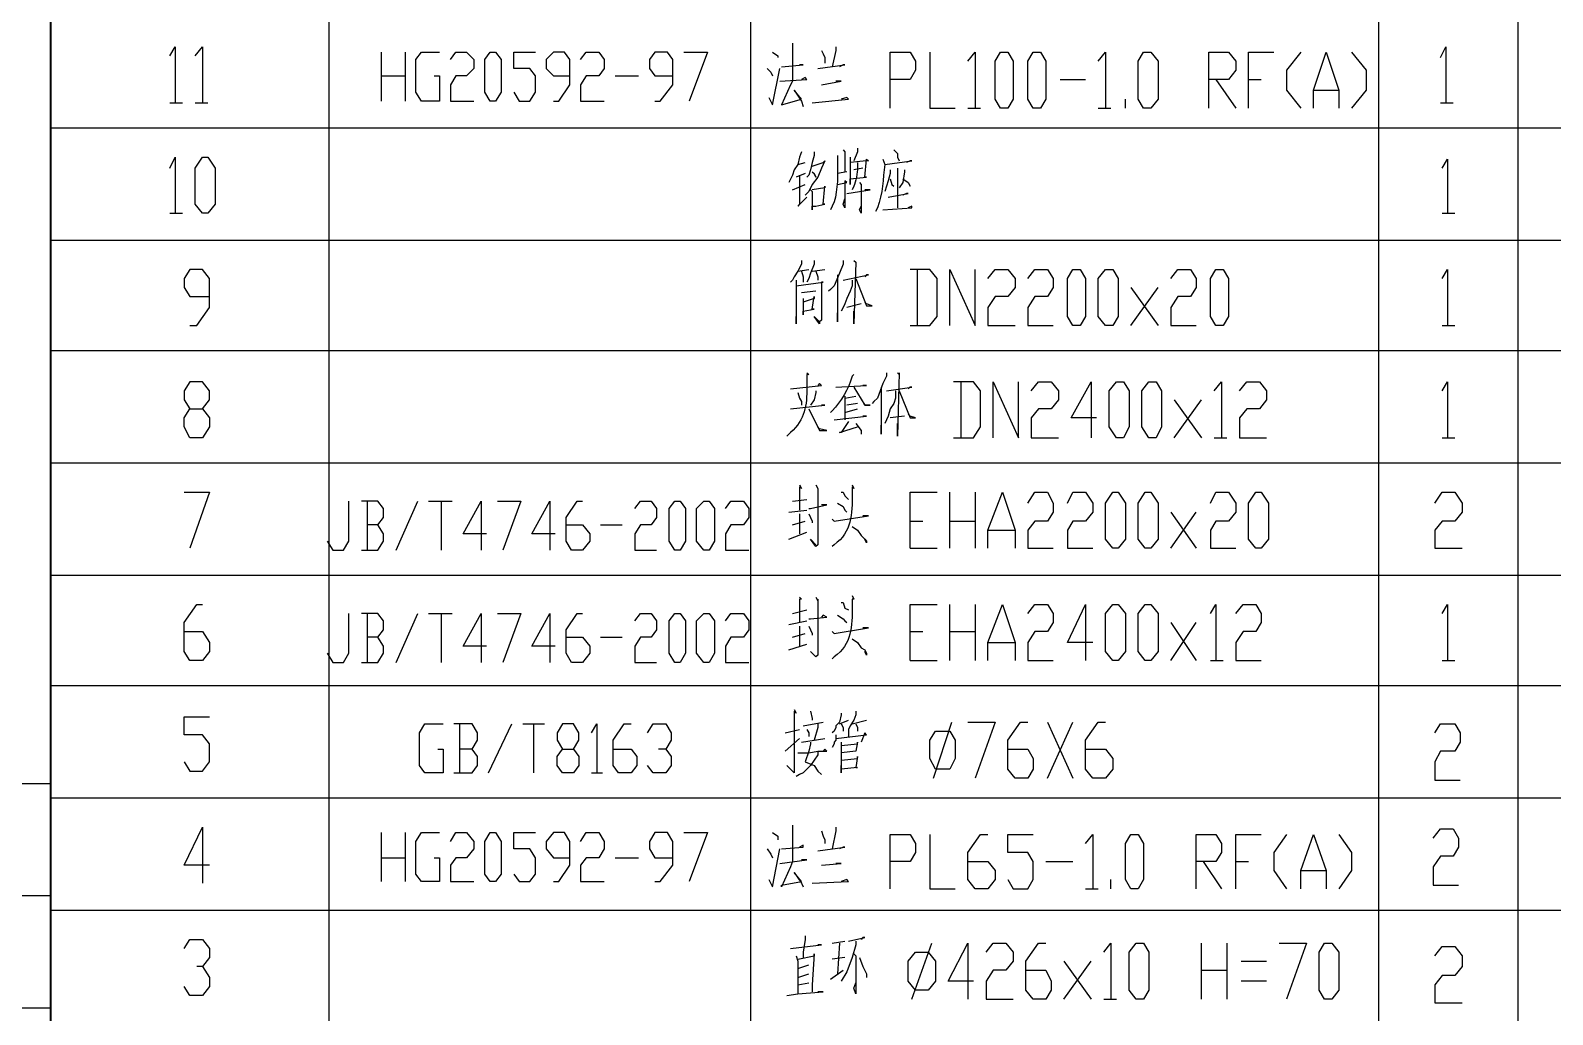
# Model space of a CAD drawing. Header units: millimetres. Extents: x 0 to 822, y 14 to 1153.
# Drawn here: x 567 to 718.4, y 113.8 to 211.6 of the extents above; entities that cross this region are included whole.
import ezdxf

# ---------------------------------------------------------------- set-up
doc = ezdxf.new("R2010")
doc.units = ezdxf.units.MM
doc.layers.add('1', color=7, linetype='Continuous')

msp = doc.modelspace()

# ---------------------------------------------------------------- linework, layer by layer
at = {"layer": '1', "color": 0, "lineweight": 40}
for points in [[(568.98, 212.901732), (568.98, 201.921732)], [(568.98, 201.921732), (568.98, 190.761732)], [(568.98, 190.761732), (568.98, 179.781732)], [(568.98, 179.781732), (568.98, 168.621732)], [(568.98, 168.621732), (568.98, 157.461732)], [(568.98, 157.461732), (568.98, 146.481732)], [(568.98, 146.481732), (568.98, 135.321732)], [(568.98, 135.321732), (568.98, 124.161732)], [(568.98, 124.161732), (568.98, 113.181732)]]:
    msp.add_lwpolyline(points, dxfattribs=at)
at = {"layer": '1', "color": 0, "lineweight": 25}
for points in [[(596.7, 201.921732), (596.7, 212.901732)], [(638.64, 201.921732), (638.64, 212.901732)], [(701.1, 201.921732), (701.1, 212.901732)], [(714.96, 201.921732), (714.96, 212.901732)], [(580.86, 209.121732), (581.4, 210.021732), (581.4, 204.441732)], [(583.38, 209.121732), (584.1, 210.021732), (584.1, 204.441732)], [(601.92, 204.621732), (601.92, 209.481732)], [(604.26, 209.481732), (604.26, 204.621732)], [(607.14, 207.141732), (607.68, 207.141732), (607.68, 204.621732), (605.88, 204.621732), (605.34, 205.521732), (605.34, 208.761732), (605.88, 209.481732), (607.68, 209.481732)], [(608.76, 208.761732), (609.3, 209.481732), (610.38, 209.481732), (611.1, 208.761732), (611.1, 207.861732), (610.38, 207.141732), (609.3, 207.141732), (608.76, 206.241732), (608.76, 204.621732), (611.1, 204.621732)], [(612.72, 204.621732), (612.18, 205.521732), (612.18, 208.761732), (612.72, 209.481732), (613.26, 209.481732), (613.8, 208.761732), (613.8, 205.521732), (613.26, 204.621732), (612.72, 204.621732)], [(615.06, 205.521732), (615.6, 204.621732), (616.68, 204.621732), (617.22, 205.521732), (617.22, 207.141732), (616.68, 207.861732), (615.06, 207.861732), (615.06, 209.481732), (617.22, 209.481732)], [(619.02, 204.621732), (619.56, 204.621732), (620.64, 206.241732), (620.64, 208.761732), (620.1, 209.481732), (619.02, 209.481732), (618.3, 208.761732), (618.3, 207.861732), (619.02, 207.141732), (620.64, 207.141732)], [(621.72, 208.761732), (622.26, 209.481732), (623.52, 209.481732), (624.06, 208.761732), (624.06, 207.861732), (623.52, 207.141732), (622.26, 207.141732), (621.72, 206.241732), (621.72, 204.621732), (624.06, 204.621732)], [(629.1, 204.621732), (629.64, 204.621732), (630.9, 206.241732), (630.9, 208.761732), (630.36, 209.481732), (629.1, 209.481732), (628.56, 208.761732), (628.56, 207.861732), (629.1, 207.141732), (630.9, 207.141732)], [(631.98, 209.481732), (634.32, 209.481732), (632.52, 204.621732)], [(640.8, 209.481732), (641.34, 209.121732), (641.34, 208.941732)], [(642.78, 210.381732), (642.78, 209.841732), (642.78, 206.601732), (642.6, 206.241732), (641.7, 204.261732), (641.7, 204.261732), (643.68, 204.801732), (642.96, 205.701732), (643.68, 204.621732), (643.86, 204.081732)], [(645.66, 209.661732), (645.84, 209.301732), (646.02, 208.941732), (646.02, 208.401732)], [(647.1, 210.021732), (647.1, 209.661732), (646.74, 208.041732)], [(652.5, 203.901732), (652.5, 209.481732), (654.48, 209.481732), (655.02, 208.581732), (655.02, 207.681732), (654.48, 206.781732), (652.5, 206.781732)], [(656.46, 209.481732), (656.46, 203.901732), (658.98, 203.901732)], [(660.24, 208.581732), (660.96, 209.481732), (660.96, 203.901732)], [(663.48, 203.901732), (662.94, 204.801732), (662.94, 208.581732), (663.48, 209.481732), (664.2, 209.481732), (664.74, 208.581732), (664.74, 204.801732), (664.2, 203.901732), (663.48, 203.901732)], [(666.72, 203.901732), (666.18, 204.801732), (666.18, 208.581732), (666.72, 209.481732), (667.44, 209.481732), (667.98, 208.581732), (667.98, 204.801732), (667.44, 203.901732), (666.72, 203.901732)], [(673.2, 208.581732), (673.92, 209.481732), (673.92, 203.901732)], [(677.7, 203.901732), (677.16, 204.801732), (677.16, 208.581732), (677.7, 209.481732), (678.42, 209.481732), (679.14, 208.581732), (679.14, 204.801732), (678.42, 203.901732), (677.7, 203.901732)], [(684.18, 203.901732), (684.18, 209.481732), (686.16, 209.481732), (686.88, 208.581732), (686.88, 207.681732), (686.16, 206.781732), (684.18, 206.781732)], [(688.14, 203.901732), (688.14, 209.481732), (690.66, 209.481732)], [(693.36, 209.481732), (691.92, 207.681732), (691.92, 205.701732), (693.36, 203.901732)], [(694.62, 203.901732), (694.62, 205.701732), (695.88, 209.481732), (697.14, 205.701732), (697.14, 203.901732)], [(698.4, 209.481732), (699.84, 207.681732), (699.84, 205.701732), (698.4, 203.901732)], [(707.22, 208.941732), (707.76, 210.021732), (707.76, 204.441732)], [(640.26, 207.861732), (640.62, 207.501732), (640.8, 207.141732)], [(640.44, 204.981732), (640.8, 204.261732), (641.52, 207.861732)], [(641.7, 208.041732), (643.86, 208.221732), (643.86, 208.221732), (643.5, 208.221732)], [(645.3, 207.861732), (648, 208.221732), (647.82, 208.221732), (647.46, 208.041732)], [(601.92, 207.141732), (604.26, 207.141732)], [(625.14, 207.141732), (627.48, 207.141732)], [(641.52, 206.601732), (644.22, 206.781732), (644.04, 206.961732), (643.68, 206.781732)], [(645.66, 206.241732), (647.64, 206.601732), (647.46, 206.601732), (647.1, 206.601732)], [(669.42, 206.781732), (671.94, 206.781732)], [(684.9, 206.781732), (686.88, 203.901732)], [(688.14, 206.781732), (689.4, 206.781732)], [(580.86, 204.441732), (582.12, 204.441732)], [(583.38, 204.441732), (584.64, 204.441732)], [(644.76, 204.441732), (648.36, 204.801732), (648.18, 204.981732), (647.64, 204.801732)], [(675.9, 203.901732), (675.9, 204.801732)], [(694.62, 205.701732), (697.14, 205.701732)], [(707.22, 204.441732), (708.48, 204.441732)], [(660.24, 203.901732), (661.5, 203.901732)], [(673.2, 203.901732), (674.46, 203.901732)], [(819, 201.921732), (568.98, 201.921732)], [(819, 201.921732), (568.98, 201.921732)], [(596.7, 190.761732), (596.7, 201.921732)], [(638.64, 190.761732), (638.64, 201.921732)], [(701.1, 190.761732), (701.1, 201.921732)], [(714.96, 190.761732), (714.96, 201.921732)], [(649.26, 199.941732), (649.26, 199.581732), (648.9, 198.681732)], [(580.86, 197.961732), (581.4, 199.041732), (581.4, 193.461732)], [(584.1, 193.461732), (583.38, 194.361732), (583.38, 197.961732), (584.1, 199.041732), (584.64, 199.041732), (585.36, 197.961732), (585.36, 194.361732), (584.64, 193.461732), (584.1, 193.461732)], [(643.68, 199.581732), (643.5, 199.041732), (643.32, 198.321732), (642.96, 197.781732), (642.78, 197.241732), (642.42, 196.521732)], [(643.32, 198.321732), (643.32, 198.321732), (644.04, 198.501732)], [(644.76, 198.141732), (645.84, 198.501732), (646.02, 198.681732), (645.66, 197.961732), (645.3, 197.061732), (644.76, 196.341732), (644.4, 195.621732), (644.04, 195.261732)], [(644.94, 199.581732), (644.94, 199.221732), (644.76, 198.501732), (644.58, 197.781732), (644.4, 197.241732), (644.22, 197.061732)], [(647.82, 199.761732), (648, 199.581732), (648, 199.581732), (648, 197.601732)], [(648.54, 199.041732), (648.54, 198.501732), (648.54, 196.341732), (648.54, 196.881732), (650.16, 197.061732), (649.98, 197.061732), (650.16, 198.861732), (650.34, 198.681732), (650.16, 198.681732), (648.54, 198.501732)], [(651.96, 198.321732), (654.66, 198.681732), (654.48, 198.681732), (654.12, 198.501732)], [(652.86, 199.761732), (653.22, 199.401732), (653.22, 199.041732), (653.4, 198.681732)], [(707.4, 197.961732), (707.94, 198.861732), (707.94, 193.461732)], [(644.04, 197.421732), (643.14, 197.061732)], [(643.5, 197.241732), (643.5, 194.361732), (643.32, 194.181732), (644.22, 195.081732)], [(644.76, 197.601732), (644.94, 197.421732), (645.12, 197.061732), (644.94, 197.421732)], [(648.18, 197.601732), (647.28, 197.421732)], [(649.8, 197.961732), (648.9, 197.781732)], [(652.5, 197.781732), (652.5, 197.421732), (652.32, 196.701732), (652.14, 196.161732), (651.96, 195.621732)], [(652.5, 196.881732), (652.68, 196.341732), (652.86, 196.161732)], [(653.22, 197.961732), (653.22, 197.781732), (653.22, 194.001732)], [(653.94, 197.781732), (653.94, 197.601732), (653.76, 196.521732), (653.4, 195.981732)], [(653.76, 196.881732), (654.3, 196.521732), (654.48, 196.161732)], [(642.78, 195.801732), (644.04, 196.341732)], [(644.58, 195.801732), (644.76, 195.621732), (644.76, 193.821732), (644.76, 194.181732), (645.12, 194.181732), (646.02, 194.361732), (645.84, 194.361732), (646.02, 196.161732), (646.02, 195.981732), (644.76, 195.801732)], [(647.28, 196.341732), (648.18, 196.521732), (648, 196.701732), (648, 194.001732), (647.82, 194.361732), (648, 194.901732)], [(648.18, 195.441732), (650.52, 195.801732), (650.34, 195.801732), (649.98, 195.801732)], [(649.44, 196.521732), (649.62, 196.341732), (649.62, 193.461732), (649.44, 193.821732), (649.62, 194.181732)], [(652.32, 195.081732), (654.3, 195.441732), (654.12, 195.441732), (653.76, 195.261732)], [(651.78, 193.821732), (654.66, 194.001732), (654.66, 194.181732), (654.3, 194.001732)], [(580.86, 193.461732), (582.12, 193.461732)], [(707.4, 193.461732), (708.66, 193.461732)], [(819, 190.761732), (568.98, 190.761732)], [(819, 190.761732), (568.98, 190.761732)], [(596.7, 179.781732), (596.7, 190.761732)], [(638.64, 179.781732), (638.64, 190.761732)], [(701.1, 179.781732), (701.1, 190.761732)], [(714.96, 179.781732), (714.96, 190.761732)], [(582.84, 182.301732), (583.56, 182.301732), (584.82, 184.101732), (584.82, 186.981732), (584.1, 187.881732), (582.84, 187.881732), (582.3, 186.981732), (582.3, 186.081732), (582.84, 185.181732), (584.82, 185.181732)], [(643.68, 188.781732), (643.68, 188.421732), (643.32, 187.701732), (642.96, 187.161732), (642.78, 186.801732), (642.6, 186.621732)], [(643.32, 187.701732), (644.4, 187.881732)], [(644.94, 188.781732), (644.94, 188.421732), (644.58, 187.521732), (644.4, 186.981732), (644.22, 186.621732)], [(644.76, 187.701732), (646.02, 187.881732)], [(647.82, 188.781732), (647.82, 188.421732), (647.46, 187.521732), (646.92, 186.261732), (646.56, 185.901732), (646.38, 185.721732)], [(648.9, 188.781732), (649.08, 188.601732), (649.08, 188.601732), (648.9, 182.481732), (648.9, 183.021732), (648.9, 183.741732)], [(654.48, 182.301732), (656.46, 182.301732), (657.18, 183.201732), (657.18, 186.981732), (656.46, 187.881732), (654.48, 187.881732)], [(655.2, 187.881732), (655.2, 182.301732)], [(658.44, 182.301732), (658.44, 187.881732), (660.96, 182.301732), (660.96, 187.881732)], [(662.22, 186.981732), (662.94, 187.881732), (664.2, 187.881732), (664.92, 186.981732), (664.92, 186.081732), (664.2, 185.181732), (662.94, 185.181732), (662.22, 184.101732), (662.22, 182.301732), (664.92, 182.301732)], [(666.18, 186.981732), (666.9, 187.881732), (668.16, 187.881732), (668.7, 186.981732), (668.7, 186.081732), (668.16, 185.181732), (666.9, 185.181732), (666.18, 184.101732), (666.18, 182.301732), (668.7, 182.301732)], [(670.68, 182.301732), (670.14, 183.201732), (670.14, 186.981732), (670.68, 187.881732), (671.4, 187.881732), (671.94, 186.981732), (671.94, 183.201732), (671.4, 182.301732), (670.68, 182.301732)], [(673.92, 182.301732), (673.2, 183.201732), (673.2, 186.981732), (673.92, 187.881732), (674.64, 187.881732), (675.18, 186.981732), (675.18, 183.201732), (674.64, 182.301732), (673.92, 182.301732)], [(680.4, 186.981732), (681.12, 187.881732), (682.38, 187.881732), (682.92, 186.981732), (682.92, 186.081732), (682.38, 185.181732), (681.12, 185.181732), (680.4, 184.101732), (680.4, 182.301732), (682.92, 182.301732)], [(684.9, 182.301732), (684.36, 183.201732), (684.36, 186.981732), (684.9, 187.881732), (685.62, 187.881732), (686.16, 186.981732), (686.16, 183.201732), (685.62, 182.301732), (684.9, 182.301732)], [(707.4, 186.981732), (707.94, 187.881732), (707.94, 182.301732)], [(643.14, 186.801732), (643.14, 186.261732), (643.14, 182.481732), (643.14, 182.841732), (643.14, 183.201732)], [(643.14, 186.261732), (645.84, 186.621732), (645.66, 186.621732), (645.66, 183.381732), (645.66, 182.841732), (645.48, 182.661732), (645.48, 182.481732), (644.94, 183.201732), (645.48, 182.661732)], [(643.68, 187.701732), (643.86, 187.161732), (643.86, 186.621732)], [(645.12, 187.701732), (645.3, 187.161732), (645.3, 186.801732)], [(647.28, 187.341732), (647.28, 182.661732), (647.28, 183.021732), (647.28, 183.561732)], [(648.72, 186.801732), (648.72, 186.261732), (648.54, 185.721732), (648.18, 185.001732), (648, 184.461732), (647.82, 184.101732), (647.64, 183.741732)], [(647.82, 186.801732), (650.34, 187.341732), (650.16, 187.341732), (649.98, 187.161732)], [(649.08, 186.981732), (650.16, 184.281732), (650.7, 184.281732), (650.7, 184.281732), (650.16, 184.461732), (649.98, 184.641732)], [(645.12, 185.721732), (643.68, 185.541732)], [(643.86, 185.001732), (643.86, 183.381732), (643.86, 183.741732), (644.94, 183.921732), (644.76, 183.921732), (644.94, 185.181732), (644.94, 185.001732), (643.86, 184.641732)], [(676.44, 182.301732), (679.14, 186.081732)], [(676.44, 186.081732), (679.14, 182.301732)], [(649.62, 184.461732), (648.18, 184.101732)], [(707.4, 182.301732), (708.66, 182.301732)], [(819, 179.781732), (568.98, 179.781732)], [(819, 179.781732), (568.98, 179.781732)], [(596.7, 168.621732), (596.7, 179.781732)], [(638.64, 168.621732), (638.64, 179.781732)], [(701.1, 168.621732), (701.1, 179.781732)], [(714.96, 168.621732), (714.96, 179.781732)], [(652.14, 177.621732), (652.14, 177.261732), (651.78, 176.541732), (651.24, 175.101732), (650.88, 174.741732), (650.7, 174.561732)], [(653.22, 177.621732), (653.4, 177.441732), (653.4, 177.621732), (653.22, 171.321732), (653.22, 171.861732), (653.22, 172.581732)], [(582.84, 171.141732), (582.3, 172.221732), (582.3, 173.121732), (582.84, 174.021732), (584.1, 174.021732), (584.82, 174.921732), (584.82, 175.821732), (584.1, 176.721732), (582.84, 176.721732), (582.3, 175.821732), (582.3, 174.921732), (582.84, 174.021732)], [(642.6, 176.001732), (645.66, 176.361732), (645.48, 176.541732), (645.3, 176.361732)], [(643.32, 175.641732), (643.5, 175.101732), (643.68, 174.741732), (643.68, 174.381732)], [(645.12, 175.821732), (645.12, 175.641732), (644.94, 174.921732), (644.58, 174.381732)], [(647.1, 176.181732), (650.16, 176.361732), (650.16, 176.361732), (649.8, 176.361732)], [(648.9, 176.181732), (649.98, 174.381732), (650.52, 174.381732), (649.98, 174.381732), (649.8, 174.741732)], [(651.6, 176.181732), (651.6, 171.501732), (651.6, 171.861732), (651.6, 172.401732)], [(653.04, 175.821732), (653.04, 175.101732), (652.86, 174.561732), (652.5, 174.021732), (652.32, 173.301732), (652.14, 172.941732), (651.96, 172.581732)], [(652.14, 175.821732), (654.66, 176.181732), (654.48, 176.181732), (654.3, 176.001732)], [(653.4, 175.821732), (654.48, 173.121732), (655.02, 173.121732), (655.02, 173.121732), (654.48, 173.301732), (654.3, 173.481732)], [(658.8, 171.141732), (660.78, 171.141732), (661.5, 172.221732), (661.5, 175.821732), (660.78, 176.721732), (658.8, 176.721732)], [(659.52, 176.721732), (659.52, 171.141732)], [(662.76, 171.141732), (662.76, 176.721732), (665.28, 171.141732), (665.28, 176.721732)], [(666.54, 175.821732), (667.26, 176.721732), (668.52, 176.721732), (669.24, 175.821732), (669.24, 174.921732), (668.52, 174.021732), (667.26, 174.021732), (666.54, 173.121732), (666.54, 171.141732), (669.24, 171.141732)], [(673.02, 173.121732), (670.5, 173.121732), (672.48, 176.721732), (672.48, 171.141732)], [(675, 171.141732), (674.28, 172.221732), (674.28, 175.821732), (675, 176.721732), (675.72, 176.721732), (676.26, 175.821732), (676.26, 172.221732), (675.72, 171.141732), (675, 171.141732)], [(678.24, 171.141732), (677.52, 172.221732), (677.52, 175.821732), (678.24, 176.721732), (678.96, 176.721732), (679.5, 175.821732), (679.5, 172.221732), (678.96, 171.141732), (678.24, 171.141732)], [(684.72, 175.821732), (685.44, 176.721732), (685.44, 171.141732)], [(687.24, 175.821732), (687.96, 176.721732), (689.22, 176.721732), (689.94, 175.821732), (689.94, 174.921732), (689.22, 174.021732), (687.96, 174.021732), (687.24, 173.121732), (687.24, 171.141732), (689.94, 171.141732)], [(707.4, 175.821732), (707.94, 176.721732), (707.94, 171.141732)], [(642.6, 174.021732), (646.02, 174.381732), (645.84, 174.381732), (645.66, 174.381732)], [(648, 175.281732), (648, 172.941732)], [(648, 175.101732), (649.08, 175.281732)], [(649.26, 174.561732), (648.18, 174.381732)], [(680.76, 171.141732), (683.46, 174.921732)], [(680.76, 174.921732), (683.46, 171.141732)], [(584.1, 174.021732), (584.82, 173.121732), (584.82, 172.221732), (584.1, 171.141732), (582.84, 171.141732)], [(644.4, 174.021732), (645.48, 171.861732), (646.2, 171.861732), (645.48, 172.041732), (645.3, 172.221732)], [(646.92, 172.941732), (650.16, 173.301732), (649.98, 173.301732), (649.8, 173.301732)], [(648.36, 172.761732), (647.64, 171.681732), (647.46, 171.681732), (649.26, 172.221732)], [(648, 173.661732), (649.26, 174.021732)], [(649.08, 172.581732), (649.62, 171.861732), (649.62, 171.681732), (649.62, 171.501732)], [(653.94, 173.301732), (652.5, 173.121732)], [(684.72, 171.141732), (685.98, 171.141732)], [(707.4, 171.141732), (708.66, 171.141732)], [(819, 168.621732), (568.98, 168.621732)], [(819, 168.621732), (568.98, 168.621732)], [(596.7, 157.461732), (596.7, 168.621732)], [(638.64, 157.461732), (638.64, 168.621732)], [(701.1, 157.461732), (701.1, 168.621732)], [(714.96, 157.461732), (714.96, 168.621732)], [(582.3, 165.741732), (584.82, 165.741732), (582.84, 160.161732)], [(642.78, 164.841732), (644.22, 165.021732)], [(643.5, 166.461732), (643.68, 166.101732), (643.5, 166.281732), (643.5, 163.941732)], [(645.12, 166.461732), (645.3, 166.101732), (645.3, 166.101732), (645.3, 160.881732), (645.3, 160.521732), (645.12, 160.341732), (644.58, 161.061732), (645.12, 160.521732)], [(647.64, 165.741732), (647.82, 165.741732), (648, 165.381732), (648.36, 165.021732)], [(654.48, 160.161732), (654.48, 165.741732), (657.18, 165.741732)], [(658.44, 160.161732), (658.44, 165.741732)], [(660.96, 165.741732), (660.96, 160.161732)], [(662.22, 160.161732), (662.22, 161.961732), (663.66, 165.741732), (664.92, 161.961732), (664.92, 160.161732)], [(666.18, 164.661732), (666.9, 165.741732), (668.16, 165.741732), (668.7, 164.661732), (668.7, 163.761732), (668.16, 162.861732), (666.9, 162.861732), (666.18, 161.961732), (666.18, 160.161732), (668.7, 160.161732)], [(670.14, 164.661732), (670.68, 165.741732), (671.94, 165.741732), (672.66, 164.661732), (672.66, 163.761732), (671.94, 162.861732), (670.68, 162.861732), (670.14, 161.961732), (670.14, 160.161732), (672.66, 160.161732)], [(674.64, 160.161732), (673.92, 161.061732), (673.92, 164.661732), (674.64, 165.741732), (675.18, 165.741732), (675.9, 164.661732), (675.9, 161.061732), (675.18, 160.161732), (674.64, 160.161732)], [(677.88, 160.161732), (677.16, 161.061732), (677.16, 164.661732), (677.88, 165.741732), (678.42, 165.741732), (679.14, 164.661732), (679.14, 161.061732), (678.42, 160.161732), (677.88, 160.161732)], [(684.36, 164.661732), (684.9, 165.741732), (686.16, 165.741732), (686.88, 164.661732), (686.88, 163.761732), (686.16, 162.861732), (684.9, 162.861732), (684.36, 161.961732), (684.36, 160.161732), (686.88, 160.161732)], [(688.86, 160.161732), (688.14, 161.061732), (688.14, 164.661732), (688.86, 165.741732), (689.4, 165.741732), (690.12, 164.661732), (690.12, 161.061732), (689.4, 160.161732), (688.86, 160.161732)], [(706.68, 164.661732), (707.4, 165.741732), (708.66, 165.741732), (709.38, 164.661732), (709.38, 163.761732), (708.66, 162.861732), (707.4, 162.861732), (706.68, 161.961732), (706.68, 160.161732), (709.38, 160.161732)], [(596.52, 160.881732), (597.06, 159.981732), (598.14, 159.981732), (598.68, 160.881732), (598.68, 164.841732)], [(601.56, 162.501732), (602.1, 163.221732), (602.1, 164.121732), (601.56, 164.841732), (599.94, 164.841732)], [(600.48, 164.841732), (600.48, 159.981732)], [(603.36, 159.981732), (605.52, 164.841732)], [(606.6, 164.841732), (608.94, 164.841732)], [(607.86, 164.841732), (607.86, 159.981732)], [(612.36, 161.601732), (610.02, 161.601732), (611.82, 164.841732), (611.82, 159.981732)], [(613.44, 164.841732), (615.78, 164.841732), (613.98, 159.981732)], [(619.2, 161.601732), (616.86, 161.601732), (618.66, 164.841732), (618.66, 159.981732)], [(620.28, 162.501732), (621.9, 162.501732), (622.62, 161.601732), (622.62, 160.881732), (621.9, 159.981732), (620.82, 159.981732), (620.28, 160.881732), (620.28, 163.221732), (621.36, 164.841732), (621.9, 164.841732)], [(627.12, 164.121732), (627.66, 164.841732), (628.74, 164.841732), (629.28, 164.121732), (629.28, 163.221732), (628.74, 162.501732), (627.66, 162.501732), (627.12, 161.601732), (627.12, 159.981732), (629.28, 159.981732)], [(631.08, 159.981732), (630.54, 160.881732), (630.54, 164.121732), (631.08, 164.841732), (631.62, 164.841732), (632.16, 164.121732), (632.16, 160.881732), (631.62, 159.981732), (631.08, 159.981732)], [(633.96, 159.981732), (633.24, 160.881732), (633.24, 164.121732), (633.96, 164.841732), (634.5, 164.841732), (635.04, 164.121732), (635.04, 160.881732), (634.5, 159.981732), (633.96, 159.981732)], [(636.12, 164.121732), (636.66, 164.841732), (637.92, 164.841732), (638.46, 164.121732), (638.46, 163.221732), (637.92, 162.501732), (636.66, 162.501732), (636.12, 161.601732), (636.12, 159.981732), (638.46, 159.981732)], [(642.42, 163.761732), (644.22, 163.941732)], [(643.5, 163.581732), (643.5, 163.401732), (643.5, 161.601732)], [(644.4, 164.121732), (644.58, 164.121732), (646.2, 164.481732), (645.84, 164.481732), (645.66, 164.481732)], [(644.4, 163.581732), (644.76, 162.861732), (644.76, 162.681732)], [(647.28, 164.661732), (647.82, 164.301732), (648, 163.941732), (648.18, 163.761732)], [(680.4, 160.161732), (682.92, 163.761732)], [(680.4, 163.761732), (682.92, 160.161732)], [(599.94, 159.981732), (601.56, 159.981732), (602.1, 160.881732), (602.1, 161.601732), (601.56, 162.501732), (600.48, 162.501732)], [(623.7, 162.501732), (625.86, 162.501732)], [(642.78, 162.501732), (644.04, 162.861732)], [(646.74, 163.041732), (646.92, 162.861732), (646.92, 162.861732), (650.34, 163.401732), (650.16, 163.401732), (649.8, 163.401732)], [(648.72, 162.321732), (649.26, 161.961732), (649.62, 161.421732), (649.98, 161.061732), (650.16, 160.881732), (650.16, 160.701732), (649.98, 161.061732)], [(654.48, 162.861732), (655.74, 162.861732)], [(658.44, 162.861732), (660.96, 162.861732)], [(642.42, 161.061732), (644.22, 161.781732)], [(662.22, 161.961732), (664.92, 161.961732)], [(654.48, 160.161732), (657.18, 160.161732)], [(819, 157.461732), (568.98, 157.461732)], [(819, 157.461732), (568.98, 157.461732)], [(596.7, 146.481732), (596.7, 157.461732)], [(638.64, 146.481732), (638.64, 157.461732)], [(701.1, 146.481732), (701.1, 157.461732)], [(714.96, 146.481732), (714.96, 157.461732)], [(582.3, 151.881732), (584.1, 151.881732), (584.82, 150.801732), (584.82, 149.901732), (584.1, 149.001732), (582.84, 149.001732), (582.3, 149.901732), (582.3, 152.781732), (583.56, 154.581732), (584.1, 154.581732)], [(643.5, 155.301732), (643.68, 155.121732), (643.5, 155.121732), (643.5, 152.781732)], [(645.12, 155.301732), (645.3, 154.941732), (645.3, 155.121732), (645.3, 149.721732), (645.3, 149.541732), (645.12, 149.361732), (644.58, 149.901732), (645.12, 149.361732)], [(647.64, 154.761732), (647.82, 154.761732), (648, 154.221732), (648.36, 154.041732)], [(654.48, 149.001732), (654.48, 154.581732), (657.18, 154.581732)], [(658.44, 149.001732), (658.44, 154.581732)], [(660.96, 154.581732), (660.96, 149.001732)], [(662.22, 149.001732), (662.22, 150.801732), (663.66, 154.581732), (664.92, 150.801732), (664.92, 149.001732)], [(666.18, 153.681732), (666.9, 154.581732), (668.16, 154.581732), (668.7, 153.681732), (668.7, 152.781732), (668.16, 151.881732), (666.9, 151.881732), (666.18, 150.801732), (666.18, 149.001732), (668.7, 149.001732)], [(672.66, 150.801732), (670.14, 150.801732), (671.94, 154.581732), (671.94, 149.001732)], [(674.64, 149.001732), (673.92, 149.901732), (673.92, 153.681732), (674.64, 154.581732), (675.18, 154.581732), (675.9, 153.681732), (675.9, 149.901732), (675.18, 149.001732), (674.64, 149.001732)], [(677.88, 149.001732), (677.16, 149.901732), (677.16, 153.681732), (677.88, 154.581732), (678.42, 154.581732), (679.14, 153.681732), (679.14, 149.901732), (678.42, 149.001732), (677.88, 149.001732)], [(684.36, 153.681732), (684.9, 154.581732), (684.9, 149.001732)], [(686.88, 153.681732), (687.6, 154.581732), (688.86, 154.581732), (689.4, 153.681732), (689.4, 152.781732), (688.86, 151.881732), (687.6, 151.881732), (686.88, 150.801732), (686.88, 149.001732), (689.4, 149.001732)], [(707.4, 153.681732), (707.94, 154.581732), (707.94, 149.001732)], [(596.52, 149.721732), (597.06, 148.821732), (598.14, 148.821732), (598.68, 149.721732), (598.68, 153.681732)], [(601.56, 151.341732), (602.1, 152.061732), (602.1, 152.961732), (601.56, 153.681732), (599.94, 153.681732)], [(600.48, 153.681732), (600.48, 148.821732)], [(603.36, 148.821732), (605.52, 153.681732)], [(606.6, 153.681732), (608.94, 153.681732)], [(607.86, 153.681732), (607.86, 148.821732)], [(612.36, 150.441732), (610.02, 150.441732), (611.82, 153.681732), (611.82, 148.821732)], [(613.44, 153.681732), (615.78, 153.681732), (613.98, 148.821732)], [(619.2, 150.441732), (616.86, 150.441732), (618.66, 153.681732), (618.66, 148.821732)], [(620.28, 151.341732), (621.9, 151.341732), (622.62, 150.441732), (622.62, 149.721732), (621.9, 148.821732), (620.82, 148.821732), (620.28, 149.721732), (620.28, 152.061732), (621.36, 153.681732), (621.9, 153.681732)], [(627.12, 152.961732), (627.66, 153.681732), (628.74, 153.681732), (629.28, 152.961732), (629.28, 152.061732), (628.74, 151.341732), (627.66, 151.341732), (627.12, 150.441732), (627.12, 148.821732), (629.28, 148.821732)], [(631.08, 148.821732), (630.54, 149.721732), (630.54, 152.961732), (631.08, 153.681732), (631.62, 153.681732), (632.16, 152.961732), (632.16, 149.721732), (631.62, 148.821732), (631.08, 148.821732)], [(633.96, 148.821732), (633.24, 149.721732), (633.24, 152.961732), (633.96, 153.681732), (634.5, 153.681732), (635.04, 152.961732), (635.04, 149.721732), (634.5, 148.821732), (633.96, 148.821732)], [(636.12, 152.961732), (636.66, 153.681732), (637.92, 153.681732), (638.46, 152.961732), (638.46, 152.061732), (637.92, 151.341732), (636.66, 151.341732), (636.12, 150.441732), (636.12, 148.821732), (638.46, 148.821732)], [(642.42, 152.601732), (644.22, 152.961732)], [(642.78, 153.681732), (644.22, 154.041732)], [(644.4, 153.141732), (644.58, 153.141732), (646.2, 153.321732), (645.84, 153.501732), (645.66, 153.321732)], [(647.28, 153.501732), (647.82, 153.141732), (648, 152.961732), (648.18, 152.781732)], [(642.78, 151.341732), (644.04, 151.701732)], [(643.5, 152.421732), (643.5, 152.241732), (643.5, 150.441732)], [(644.4, 152.421732), (644.76, 151.701732), (644.76, 151.521732)], [(646.74, 151.881732), (646.92, 151.701732), (646.92, 151.701732), (650.34, 152.241732), (650.16, 152.241732), (649.8, 152.241732)], [(654.48, 151.881732), (655.74, 151.881732)], [(658.44, 151.881732), (660.96, 151.881732)], [(680.4, 149.001732), (682.92, 152.781732)], [(680.4, 152.781732), (682.92, 149.001732)], [(599.94, 148.821732), (601.56, 148.821732), (602.1, 149.721732), (602.1, 150.441732), (601.56, 151.341732), (600.48, 151.341732)], [(623.7, 151.341732), (625.86, 151.341732)], [(642.42, 150.081732), (644.22, 150.621732)], [(648.72, 151.161732), (649.26, 150.801732), (649.62, 150.261732), (649.98, 150.081732), (650.16, 149.721732), (650.16, 149.541732), (649.98, 149.901732)], [(662.22, 150.801732), (664.92, 150.801732)], [(654.48, 149.001732), (657.18, 149.001732)], [(684.36, 149.001732), (685.62, 149.001732)], [(707.4, 149.001732), (708.66, 149.001732)], [(819, 146.481732), (568.98, 146.481732)], [(819, 146.481732), (568.98, 146.481732)], [(596.7, 135.321732), (596.7, 146.481732)], [(638.64, 135.321732), (638.64, 146.481732)], [(701.1, 135.321732), (701.1, 146.481732)], [(714.96, 135.321732), (714.96, 146.481732)], [(642.96, 144.141732), (643.14, 143.781732), (642.96, 143.961732), (642.96, 139.641732), (642.96, 137.841732), (642.96, 137.841732), (642.24, 138.561732), (642.96, 137.841732)], [(644.58, 143.961732), (644.76, 143.241732), (644.76, 143.061732)], [(649.08, 143.961732), (649.08, 143.601732), (648.9, 143.061732), (648.54, 142.521732), (648.36, 142.161732)], [(582.3, 138.921732), (582.84, 138.021732), (584.1, 138.021732), (584.82, 138.921732), (584.82, 140.721732), (584.1, 141.621732), (582.3, 141.621732), (582.3, 143.421732), (584.82, 143.421732)], [(607.5, 140.181732), (608.04, 140.181732), (608.04, 137.841732), (606.24, 137.841732), (605.7, 138.561732), (605.7, 141.801732), (606.24, 142.701732), (608.04, 142.701732)], [(610.92, 140.181732), (611.46, 141.081732), (611.46, 141.801732), (610.92, 142.701732), (609.12, 142.701732)], [(609.66, 142.701732), (609.66, 137.841732)], [(612.54, 137.841732), (614.88, 142.701732)], [(615.96, 142.701732), (618.12, 142.701732)], [(617.04, 142.701732), (617.04, 137.841732)], [(619.92, 137.841732), (619.38, 138.561732), (619.38, 139.461732), (619.92, 140.181732), (621, 140.181732), (621.54, 141.081732), (621.54, 141.801732), (621, 142.701732), (619.92, 142.701732), (619.38, 141.801732), (619.38, 141.081732), (619.92, 140.181732)], [(622.8, 141.801732), (623.34, 142.701732), (623.34, 137.841732)], [(624.96, 140.181732), (626.76, 140.181732), (627.3, 139.461732), (627.3, 138.561732), (626.76, 137.841732), (625.5, 137.841732), (624.96, 138.561732), (624.96, 141.081732), (626.04, 142.701732), (626.76, 142.701732)], [(628.38, 141.801732), (628.92, 142.701732), (630.18, 142.701732), (630.72, 141.801732), (630.72, 141.081732), (630.18, 140.181732), (629.46, 140.181732)], [(643.86, 142.521732), (645.84, 142.881732)], [(645.3, 142.701732), (645.3, 142.341732), (644.94, 141.081732)], [(647.64, 143.781732), (647.64, 143.601732), (647.46, 142.881732), (647.1, 142.521732), (647.1, 142.341732), (646.92, 141.981732), (646.74, 141.801732)], [(647.46, 142.701732), (648.36, 143.061732)], [(647.64, 142.701732), (647.82, 142.341732), (647.82, 141.981732)], [(648.72, 142.701732), (650.16, 143.061732)], [(649.08, 142.701732), (649.26, 142.341732), (649.26, 141.981732)], [(656.82, 137.301732), (658.62, 142.881732)], [(660.24, 142.881732), (662.94, 142.881732), (660.96, 137.301732)], [(664.2, 140.181732), (666.18, 140.181732), (666.72, 139.281732), (666.72, 138.201732), (666.18, 137.301732), (664.92, 137.301732), (664.2, 138.201732), (664.2, 141.081732), (665.46, 142.881732), (666.18, 142.881732)], [(668.16, 137.301732), (670.68, 142.881732)], [(668.16, 142.881732), (670.68, 137.301732)], [(671.94, 140.181732), (673.92, 140.181732), (674.64, 139.281732), (674.64, 138.201732), (673.92, 137.301732), (672.66, 137.301732), (671.94, 138.201732), (671.94, 141.081732), (673.2, 142.881732), (673.92, 142.881732)], [(706.68, 141.801732), (707.22, 142.701732), (708.66, 142.701732), (709.2, 141.801732), (709.2, 140.901732), (708.66, 140.001732), (707.22, 140.001732), (706.68, 138.921732), (706.68, 137.121732), (709.2, 137.121732)], [(642.06, 141.801732), (643.5, 142.161732)], [(642.06, 140.001732), (643.5, 141.261732)], [(643.68, 140.901732), (646.02, 141.261732)], [(644.58, 140.901732), (644.58, 140.721732), (644.4, 140.001732), (644.04, 138.921732), (644.94, 138.561732), (645.3, 138.021732), (645.66, 137.661732)], [(644.22, 142.161732), (644.4, 141.801732), (644.4, 141.441732)], [(647.1, 141.621732), (647.1, 141.081732), (646.92, 140.901732), (646.92, 140.721732), (646.74, 140.361732)], [(647.1, 141.261732), (650.16, 141.621732), (649.98, 141.801732), (649.62, 140.901732)], [(647.64, 140.901732), (647.64, 140.721732), (647.64, 139.461732), (647.64, 137.841732), (647.64, 138.021732), (647.64, 138.561732)], [(647.64, 140.541732), (649.26, 140.721732), (649.26, 140.901732), (649.08, 140.001732), (649.08, 140.001732), (647.64, 139.821732)], [(648.36, 142.161732), (648.36, 141.801732), (648.36, 141.441732)], [(657, 138.201732), (656.46, 139.281732), (656.46, 141.081732), (657, 141.981732), (658.44, 141.981732), (658.98, 141.081732), (658.98, 139.281732), (658.44, 138.201732), (657, 138.201732)], [(609.12, 137.841732), (610.92, 137.841732), (611.46, 138.561732), (611.46, 139.461732), (610.92, 140.181732), (609.66, 140.181732)], [(621, 140.181732), (621.54, 139.461732), (621.54, 138.561732), (621, 137.841732), (619.92, 137.841732)], [(630.18, 140.181732), (630.72, 139.461732), (630.72, 138.561732), (630.18, 137.841732), (628.92, 137.841732), (628.38, 138.561732)], [(645.3, 140.001732), (645.3, 139.641732), (644.94, 139.101732), (644.58, 138.561732), (644.22, 138.201732), (643.86, 137.841732), (643.5, 137.661732), (643.14, 137.481732)], [(643.32, 139.821732), (644.4, 139.821732), (645.3, 140.001732), (646.2, 140.001732), (646.02, 140.181732), (645.84, 140.001732)], [(647.64, 139.101732), (649.26, 139.281732), (649.26, 139.461732), (649.08, 138.381732), (649.26, 138.381732), (647.64, 138.201732)], [(622.8, 137.841732), (623.88, 137.841732)], [(568.98, 136.761732), (318.96, 136.761732)], [(819, 135.321732), (568.98, 135.321732)], [(819, 135.321732), (568.98, 135.321732)], [(596.7, 124.161732), (596.7, 135.321732)], [(638.64, 124.161732), (638.64, 135.321732)], [(701.1, 124.161732), (701.1, 135.321732)], [(714.96, 124.161732), (714.96, 135.321732)], [(584.82, 128.661732), (582.3, 128.661732), (584.1, 132.441732), (584.1, 126.861732)], [(601.92, 127.041732), (601.92, 131.901732)], [(604.26, 131.901732), (604.26, 127.041732)], [(607.14, 129.381732), (607.68, 129.381732), (607.68, 127.041732), (605.88, 127.041732), (605.34, 127.761732), (605.34, 131.001732), (605.88, 131.901732), (607.68, 131.901732)], [(608.76, 131.001732), (609.3, 131.901732), (610.38, 131.901732), (611.1, 131.001732), (611.1, 130.281732), (610.38, 129.381732), (609.3, 129.381732), (608.76, 128.661732), (608.76, 127.041732), (611.1, 127.041732)], [(612.72, 127.041732), (612.18, 127.761732), (612.18, 131.001732), (612.72, 131.901732), (613.26, 131.901732), (613.8, 131.001732), (613.8, 127.761732), (613.26, 127.041732), (612.72, 127.041732)], [(615.06, 127.761732), (615.6, 127.041732), (616.68, 127.041732), (617.22, 127.761732), (617.22, 129.381732), (616.68, 130.281732), (615.06, 130.281732), (615.06, 131.901732), (617.22, 131.901732)], [(619.02, 127.041732), (619.56, 127.041732), (620.64, 128.661732), (620.64, 131.001732), (620.1, 131.901732), (619.02, 131.901732), (618.3, 131.001732), (618.3, 130.281732), (619.02, 129.381732), (620.64, 129.381732)], [(621.72, 131.001732), (622.26, 131.901732), (623.52, 131.901732), (624.06, 131.001732), (624.06, 130.281732), (623.52, 129.381732), (622.26, 129.381732), (621.72, 128.661732), (621.72, 127.041732), (624.06, 127.041732)], [(629.1, 127.041732), (629.64, 127.041732), (630.9, 128.661732), (630.9, 131.001732), (630.36, 131.901732), (629.1, 131.901732), (628.56, 131.001732), (628.56, 130.281732), (629.1, 129.381732), (630.9, 129.381732)], [(631.98, 131.901732), (634.32, 131.901732), (632.52, 127.041732)], [(640.8, 131.901732), (641.34, 131.541732), (641.34, 131.181732)], [(642.78, 132.621732), (642.78, 132.081732), (642.78, 129.021732), (642.6, 128.481732), (641.7, 126.501732), (641.7, 126.681732), (643.68, 127.041732), (642.96, 127.941732), (643.68, 126.861732), (643.86, 126.501732)], [(645.66, 132.081732), (645.84, 131.541732), (646.02, 131.181732), (646.02, 130.821732)], [(647.1, 132.441732), (647.1, 132.081732), (646.74, 130.281732)], [(652.5, 126.321732), (652.5, 131.721732), (654.48, 131.721732), (655.02, 130.821732), (655.02, 129.921732), (654.48, 129.021732), (652.5, 129.021732)], [(656.46, 131.721732), (656.46, 126.321732), (658.98, 126.321732)], [(660.24, 129.021732), (662.22, 129.021732), (662.94, 128.121732), (662.94, 127.221732), (662.22, 126.321732), (660.96, 126.321732), (660.24, 127.221732), (660.24, 129.921732), (661.5, 131.721732), (662.22, 131.721732)], [(664.2, 127.221732), (664.74, 126.321732), (666.18, 126.321732), (666.72, 127.221732), (666.72, 129.021732), (666.18, 129.921732), (664.2, 129.921732), (664.2, 131.721732), (666.72, 131.721732)], [(671.94, 130.821732), (672.66, 131.721732), (672.66, 126.321732)], [(676.44, 126.321732), (675.9, 127.221732), (675.9, 130.821732), (676.44, 131.721732), (677.16, 131.721732), (677.7, 130.821732), (677.7, 127.221732), (677.16, 126.321732), (676.44, 126.321732)], [(682.92, 126.321732), (682.92, 131.721732), (684.9, 131.721732), (685.44, 130.821732), (685.44, 129.921732), (684.9, 129.021732), (682.92, 129.021732)], [(686.88, 126.321732), (686.88, 131.721732), (689.4, 131.721732)], [(691.92, 131.721732), (690.66, 129.921732), (690.66, 128.121732), (691.92, 126.321732)], [(693.36, 126.321732), (693.36, 128.121732), (694.62, 131.721732), (695.88, 128.121732), (695.88, 126.321732)], [(697.14, 131.721732), (698.4, 129.921732), (698.4, 128.121732), (697.14, 126.321732)], [(706.5, 131.361732), (707.22, 132.261732), (708.48, 132.261732), (709.02, 131.361732), (709.02, 130.461732), (708.48, 129.561732), (707.22, 129.561732), (706.5, 128.481732), (706.5, 126.681732), (709.02, 126.681732)], [(640.26, 130.281732), (640.62, 129.741732), (640.8, 129.381732)], [(640.44, 127.221732), (640.8, 126.501732), (641.52, 130.281732)], [(641.7, 130.281732), (643.86, 130.461732), (643.86, 130.641732), (643.5, 130.461732)], [(645.3, 130.101732), (648, 130.461732), (647.82, 130.461732), (647.46, 130.281732)], [(601.92, 129.381732), (604.26, 129.381732)], [(625.14, 129.381732), (627.48, 129.381732)], [(641.52, 128.841732), (644.22, 129.201732), (644.04, 129.201732), (643.68, 129.201732)], [(645.66, 128.661732), (647.64, 128.841732), (647.46, 128.841732), (647.1, 128.841732)], [(667.98, 129.021732), (670.68, 129.021732)], [(683.64, 129.021732), (685.44, 126.321732)], [(686.88, 129.021732), (688.14, 129.021732)], [(644.76, 126.861732), (648.36, 127.041732), (648.18, 127.221732), (647.64, 127.041732)], [(674.46, 126.321732), (674.46, 127.221732)], [(693.36, 128.121732), (695.88, 128.121732)], [(671.94, 126.321732), (673.2, 126.321732)], [(568.98, 125.601732), (318.96, 125.601732)], [(568.98, 125.601732), (318.96, 125.601732)], [(819, 124.161732), (568.98, 124.161732)], [(819, 124.161732), (568.98, 124.161732)], [(596.7, 113.181732), (596.7, 124.161732)], [(638.64, 113.181732), (638.64, 124.161732)], [(701.1, 113.181732), (701.1, 124.161732)], [(714.96, 113.181732), (714.96, 124.161732)], [(582.3, 120.381732), (582.84, 121.281732), (584.1, 121.281732), (584.82, 120.381732), (584.82, 119.481732), (584.1, 118.581732), (583.56, 118.581732)], [(644.04, 121.641732), (644.04, 121.281732), (643.86, 120.021732), (643.86, 119.481732)], [(648.36, 121.101732), (649.98, 121.461732), (649.8, 121.461732), (649.62, 121.281732)], [(642.6, 120.381732), (645.66, 120.741732), (645.66, 120.741732), (645.3, 120.741732)], [(643.14, 119.661732), (643.32, 119.121732), (643.32, 117.321732), (643.32, 115.881732)], [(643.32, 119.301732), (644.94, 119.661732), (644.94, 119.841732), (644.76, 116.781732), (644.76, 116.061732)], [(646.74, 120.921732), (648, 121.101732)], [(647.46, 120.921732), (647.28, 117.861732)], [(649.08, 121.101732), (649.08, 120.741732), (648.72, 119.481732), (648.18, 118.041732), (647.64, 117.141732)], [(648.9, 119.841732), (649.08, 119.661732), (649.08, 115.881732), (648.9, 116.421732), (649.08, 116.961732)], [(655.02, 116.241732), (654.3, 117.141732), (654.3, 119.121732), (655.02, 120.021732), (656.28, 120.021732), (657, 119.121732), (657, 117.141732), (656.28, 116.241732), (655.02, 116.241732)], [(654.66, 115.341732), (656.64, 120.921732)], [(660.78, 117.141732), (658.26, 117.141732), (660.24, 120.921732), (660.24, 115.341732)], [(662.04, 120.021732), (662.76, 120.921732), (664.02, 120.921732), (664.74, 120.021732), (664.74, 119.121732), (664.02, 118.221732), (662.76, 118.221732), (662.04, 117.141732), (662.04, 115.341732), (664.74, 115.341732)], [(666, 118.221732), (667.98, 118.221732), (668.52, 117.141732), (668.52, 116.241732), (667.98, 115.341732), (666.72, 115.341732), (666, 116.241732), (666, 119.121732), (667.26, 120.921732), (667.98, 120.921732)], [(673.74, 120.021732), (674.46, 120.921732), (674.46, 115.341732)], [(676.98, 115.341732), (676.26, 116.241732), (676.26, 120.021732), (676.98, 120.921732), (677.7, 120.921732), (678.24, 120.021732), (678.24, 116.241732), (677.7, 115.341732), (676.98, 115.341732)], [(683.46, 115.341732), (683.46, 120.921732)], [(685.98, 120.921732), (685.98, 115.341732)], [(691.2, 120.921732), (693.9, 120.921732), (691.92, 115.341732)], [(695.7, 115.341732), (695.16, 116.241732), (695.16, 120.021732), (695.7, 120.921732), (696.42, 120.921732), (697.14, 120.021732), (697.14, 116.241732), (696.42, 115.341732), (695.7, 115.341732)], [(706.68, 119.661732), (707.4, 120.561732), (708.66, 120.561732), (709.38, 119.661732), (709.38, 118.581732), (708.66, 117.681732), (707.4, 117.681732), (706.68, 116.781732), (706.68, 114.981732), (709.38, 114.981732)], [(584.1, 118.581732), (584.82, 117.501732), (584.82, 116.601732), (584.1, 115.701732), (582.84, 115.701732), (582.3, 116.601732)], [(643.32, 118.401732), (644.4, 118.761732)], [(646.56, 117.321732), (647.82, 118.221732)], [(648, 119.481732), (646.74, 119.301732)], [(649.44, 119.481732), (649.8, 118.581732), (650.16, 117.861732), (650.16, 117.501732)], [(669.78, 115.341732), (672.48, 119.121732)], [(669.78, 119.121732), (672.48, 115.341732)], [(683.46, 118.221732), (685.98, 118.221732)], [(687.42, 119.121732), (689.94, 119.121732)], [(643.32, 117.501732), (644.4, 117.861732)], [(643.32, 116.781732), (644.4, 116.961732)], [(689.94, 117.141732), (687.42, 117.141732)], [(642.24, 115.701732), (643.32, 115.881732), (645.84, 116.061732), (645.66, 116.061732), (645.3, 116.061732)], [(673.74, 115.341732), (675, 115.341732)], [(568.98, 114.441732), (318.96, 114.441732)], [(568.98, 114.441732), (318.96, 114.441732)]]:
    msp.add_lwpolyline(points, dxfattribs=at)
for points, knots in [([(647.28, 199.221732), (647.28, 199.221732), (647.28, 199.041732), (647.28, 199.041732), (647.28, 199.041732), (647.28, 199.041732), (647.28, 199.041732), (647.28, 199.041732), (647.28, 198.141732), (647.28, 198.141732), (647.28, 196.881732), (647.28, 195.261732), (646.74, 194.181732), (646.74, 194.181732), (646.56, 193.821732), (646.56, 193.821732)], [0, 0, 0, 0, 1, 1, 1, 2, 2, 2, 3, 3, 3, 4, 4, 4, 5, 5, 5, 5]), ([(649.26, 198.501732), (649.26, 198.501732), (649.26, 197.961732), (649.26, 197.961732), (649.26, 197.601732), (649.08, 196.521732), (648.9, 196.161732), (648.9, 196.161732), (648.72, 195.801732), (648.72, 195.801732)], [0, 0, 0, 0, 1, 1, 1, 2, 2, 2, 3, 3, 3, 3]), ([(651.78, 198.861732), (651.78, 198.861732), (651.96, 198.321732), (651.96, 198.321732), (651.78, 196.881732), (651.78, 195.441732), (651.24, 194.001732), (651.24, 194.001732), (651.06, 193.641732), (651.06, 193.641732)], [0, 0, 0, 0, 1, 1, 1, 2, 2, 2, 3, 3, 3, 3]), ([(644.22, 177.621732), (644.22, 177.621732), (644.4, 177.441732), (644.4, 177.441732), (644.4, 177.441732), (644.22, 177.441732), (644.22, 177.441732), (644.22, 177.441732), (644.22, 176.181732), (644.22, 176.181732), (644.22, 174.381732), (644.04, 172.941732), (642.6, 171.681732), (642.6, 171.681732), (642.24, 171.321732), (642.24, 171.321732)], [0, 0, 0, 0, 1, 1, 1, 2, 2, 2, 3, 3, 3, 4, 4, 4, 5, 5, 5, 5]), ([(648.9, 177.441732), (648.9, 177.441732), (648.72, 177.261732), (648.72, 177.261732), (648.36, 176.001732), (647.64, 174.741732), (646.74, 173.841732), (646.74, 173.841732), (646.56, 173.661732), (646.56, 173.661732)], [0, 0, 0, 0, 1, 1, 1, 2, 2, 2, 3, 3, 3, 3]), ([(648.72, 166.461732), (648.72, 166.461732), (648.9, 166.101732), (648.9, 166.101732), (648.9, 166.101732), (648.72, 166.281732), (648.72, 166.281732), (648.72, 166.281732), (648.72, 165.561732), (648.72, 165.561732), (648.72, 163.581732), (648.72, 161.781732), (646.92, 160.521732), (646.92, 160.521732), (646.74, 160.341732), (646.74, 160.341732)], [0, 0, 0, 0, 1, 1, 1, 2, 2, 2, 3, 3, 3, 4, 4, 4, 5, 5, 5, 5]), ([(648.72, 155.481732), (648.72, 155.481732), (648.9, 155.121732), (648.9, 155.121732), (648.9, 155.121732), (648.72, 155.121732), (648.72, 155.121732), (648.72, 155.121732), (648.72, 154.401732), (648.72, 154.401732), (648.72, 152.421732), (648.72, 150.621732), (646.92, 149.361732), (646.92, 149.361732), (646.74, 149.181732), (646.74, 149.181732)], [0, 0, 0, 0, 1, 1, 1, 2, 2, 2, 3, 3, 3, 4, 4, 4, 5, 5, 5, 5])]:
    msp.add_open_spline(points, degree=3, knots=knots, dxfattribs=at)

doc.saveas('drawing.dxf')
